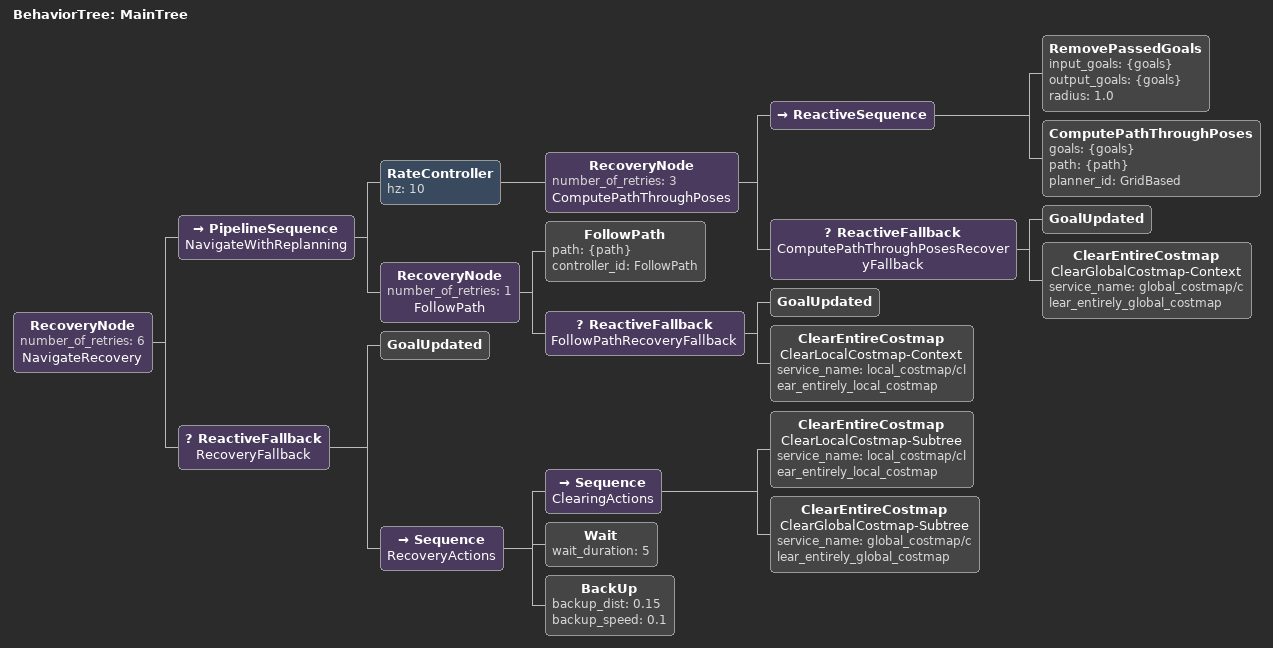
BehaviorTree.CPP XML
<root main_tree_to_execute="MainTree">
  <BehaviorTree ID="MainTree">
    <RecoveryNode number_of_retries="6" name="NavigateRecovery">
      <PipelineSequence name="NavigateWithReplanning">
        <RateController hz="10">
          <RecoveryNode number_of_retries="3" name="ComputePathThroughPoses">
            <ReactiveSequence>
              <RemovePassedGoals input_goals="{goals}" output_goals="{goals}" radius="1.0"/>
              <ComputePathThroughPoses goals="{goals}" path="{path}" planner_id="GridBased"/>
            </ReactiveSequence>
            <ReactiveFallback name="ComputePathThroughPosesRecoveryFallback">
              <GoalUpdated/>
              <ClearEntireCostmap name="ClearGlobalCostmap-Context" service_name="global_costmap/clear_entirely_global_costmap"/>
            </ReactiveFallback>
          </RecoveryNode>
        </RateController>
        <RecoveryNode number_of_retries="1" name="FollowPath">
          <FollowPath path="{path}" controller_id="FollowPath"/>
          <ReactiveFallback name="FollowPathRecoveryFallback">
            <GoalUpdated/>
            <ClearEntireCostmap name="ClearLocalCostmap-Context" service_name="local_costmap/clear_entirely_local_costmap"/>
          </ReactiveFallback>
        </RecoveryNode>
      </PipelineSequence>
      <ReactiveFallback name="RecoveryFallback">
        <GoalUpdated/>
        <Sequence name="RecoveryActions">
          <Sequence name="ClearingActions">
            <ClearEntireCostmap name="ClearLocalCostmap-Subtree" service_name="local_costmap/clear_entirely_local_costmap"/>
            <ClearEntireCostmap name="ClearGlobalCostmap-Subtree" service_name="global_costmap/clear_entirely_global_costmap"/>
          </Sequence>
          <Wait wait_duration="5" />
          <BackUp backup_dist="0.15" backup_speed="0.1"/>
        </Sequence>
      </ReactiveFallback>
    </RecoveryNode>
  </BehaviorTree>
</root>
